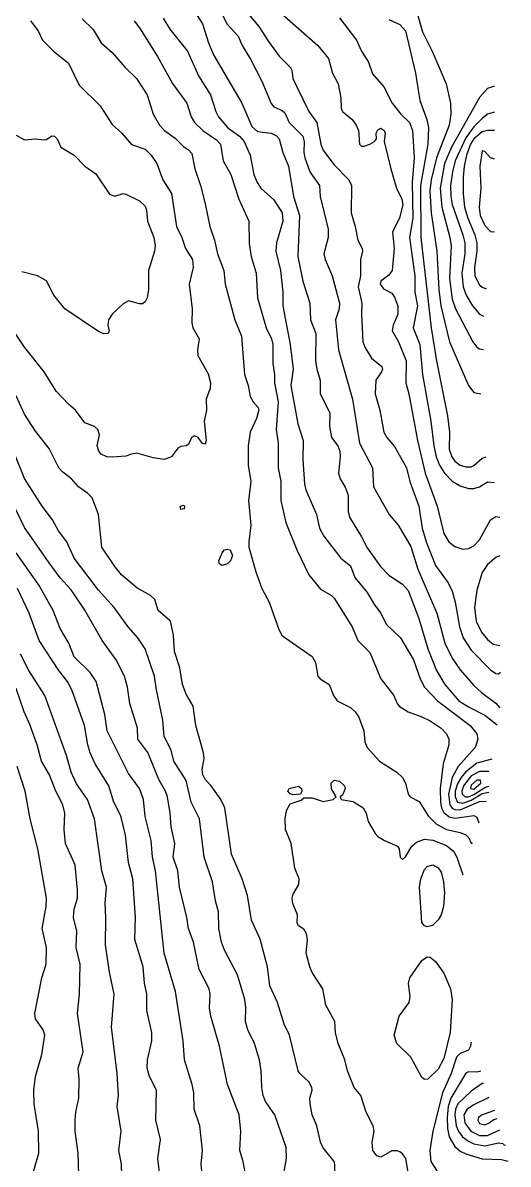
# Model space of a CAD drawing. Header units: inches. Extents: x 3311818 to 3313075, y 1372003 to 1372737.
# Drawn here: x 3313004 to 3313071.5, y 1372329.1 to 1372487.8 of the extents above; entities that cross this region are included whole.
import ezdxf

# ---------------------------------------------------------------- set-up
doc = ezdxf.new("R2010")
doc.units = ezdxf.units.IN
doc.header["$MEASUREMENT"] = 0

msp = doc.modelspace()

# ---------------------------------------------------------------- linework, layer by layer
for points, elevation in [([(3313057.96, 1372492.27), (3313059.59, 1372486.56), (3313060.91, 1372483.89), (3313062.88, 1372479.32), (3313063.45, 1372476.65), (3313063.49, 1372475.13), (3313063.26, 1372473.6), (3313061.52, 1372469.03), (3313060.77, 1372465.98), (3313060.6, 1372464.45), (3313060.76, 1372461.4), (3313061.57, 1372456.07), (3313061.83, 1372450.73), (3313062.11, 1372448.45), (3313063.34, 1372443.49), (3313065.95, 1372437.39), (3313066.72, 1372436.44), (3313067.68, 1372436.25)], 4481), ([(3313033.95, 1372490.72), (3313036.83, 1372487.32), (3313038.14, 1372485.23), (3313039.66, 1372483.17), (3313041.23, 1372481.61), (3313041.41, 1372481.22), (3313041.56, 1372480.08), (3313042.08, 1372478.94), (3313043.78, 1372475.51), (3313044.89, 1372473.98), (3313045.43, 1372470.93), (3313045.7, 1372470.17), (3313047.29, 1372468.08), (3313049.35, 1372465.98), (3313049.69, 1372465.22), (3313049.67, 1372461.4), (3313050.23, 1372459.5), (3313050.58, 1372457.59), (3313051.2, 1372456.45), (3313051.25, 1372456.07), (3313050.94, 1372454.93), (3313050.97, 1372452.64), (3313050.63, 1372451.11), (3313051.12, 1372448.83), (3313051.07, 1372447.3), (3313051.29, 1372443.49), (3313051.54, 1372442.73), (3313052.47, 1372441.2), (3313053.92, 1372440.06), (3313054, 1372439.68), (3313053.89, 1372439.3), (3313053.1, 1372438.16), (3313052.99, 1372436.25), (3313053.65, 1372433.96), (3313054.19, 1372430.91), (3313054.59, 1372430.15), (3313055.67, 1372428.91), (3313057.37, 1372425.96), (3313057.83, 1372424.05), (3313059.07, 1372420.62), (3313059.53, 1372417.57), (3313060.06, 1372415.67), (3313061.39, 1372412.37), (3313063.12, 1372409.95), (3313063.68, 1372408.81), (3313064.12, 1372407.28), (3313064.7, 1372403.85), (3313065.21, 1372402.33), (3313066.34, 1372400.61), (3313069.01, 1372397.87), (3313069.77, 1372397.37), (3313070.15, 1372397.33), (3313070.44, 1372397.56)], 4485), ([(3313027.48, 1372489.99), (3313028.99, 1372487.7), (3313029.8, 1372485.04), (3313030.52, 1372483.35), (3313034.44, 1372476.65), (3313035.85, 1372473.4), (3313036.61, 1372472.73), (3313038.52, 1372472.47), (3313039.28, 1372472.1), (3313039.66, 1372471.7), (3313040.16, 1372469.79), (3313040.95, 1372467.88), (3313041.65, 1372463.69), (3313042.46, 1372461.02), (3313042.23, 1372455.31), (3313042.94, 1372451.88), (3313043.9, 1372448.83), (3313043.99, 1372446.54), (3313044.74, 1372444.63), (3313044.68, 1372440.82), (3313044.86, 1372439.68), (3313045.34, 1372438.16), (3313045.32, 1372436.25), (3313046.7, 1372433.58), (3313046.64, 1372431.68), (3313046.91, 1372430.15), (3313047.79, 1372429.01), (3313048.09, 1372428.25), (3313048.14, 1372427.48), (3313047.89, 1372425.2), (3313048.1, 1372424.43), (3313048.81, 1372423.25), (3313049.23, 1372422.15), (3313049.22, 1372419.86), (3313049.43, 1372419.1), (3313051.1, 1372416.35), (3313051.86, 1372414.81), (3313053.72, 1372412.24), (3313054.91, 1372411.03), (3313056.81, 1372409.79), (3313057.58, 1372408.91), (3313059.08, 1372405), (3313060.32, 1372400.8), (3313061.53, 1372397.76), (3313062.66, 1372395.85), (3313064.64, 1372393.56), (3313065.96, 1372392.71), (3313068.25, 1372391.56), (3313069.96, 1372390.21)], 4487), ([(3313031.28, 1372489.8), (3313032.42, 1372487.62), (3313033.95, 1372485.98), (3313034.51, 1372484.65), (3313035.67, 1372482.75), (3313037.24, 1372479.7), (3313038.52, 1372476.59), (3313038.9, 1372476.16), (3313040.04, 1372475.64), (3313040.43, 1372475.31), (3313041.04, 1372473.98), (3313042.94, 1372472.08), (3313043.13, 1372471.31), (3313043.05, 1372469.79), (3313043.19, 1372469.03), (3313043.9, 1372467.12), (3313045.27, 1372465.22), (3313045.34, 1372463.69), (3313046.45, 1372459.12), (3313046.44, 1372457.97), (3313045.86, 1372455.69), (3313046.02, 1372454.93), (3313047.01, 1372452.64), (3313048.03, 1372448.83), (3313048, 1372448.07), (3313047.49, 1372446.54), (3313047.91, 1372442.35), (3313049.82, 1372435.49), (3313050.82, 1372429.39), (3313052.63, 1372425.96), (3313052.78, 1372423.29), (3313054.93, 1372419.48), (3313056.19, 1372417.96), (3313057.96, 1372415.03), (3313058.94, 1372411.86), (3313061.56, 1372405.76), (3313062.68, 1372401.57), (3313063.68, 1372399.47), (3313064.82, 1372397.85), (3313066.72, 1372395.69), (3313067.76, 1372394.71), (3313069.77, 1372393.24), (3313070.35, 1372392.6)], 4486), ([(3313039.66, 1372489.38), (3313045, 1372484.66), (3313046.52, 1372482.86), (3313047.04, 1372480.84), (3313047.83, 1372479.32), (3313048.21, 1372477.41), (3313048.25, 1372475.89), (3313048.43, 1372475.51), (3313049.78, 1372474.36), (3313050.36, 1372473.6), (3313050.65, 1372472.84), (3313050.82, 1372470.93), (3313051.1, 1372470.69), (3313051.48, 1372470.69), (3313052.24, 1372470.95), (3313052.88, 1372471.31), (3313053.16, 1372471.7), (3313053.15, 1372472.46), (3313053.38, 1372472.96), (3313053.77, 1372473.15), (3313054.26, 1372472.84), (3313054.36, 1372472.46), (3313054.24, 1372471.31), (3313055.16, 1372467.5), (3313055.94, 1372464.84), (3313056.71, 1372463.31), (3313056.82, 1372462.55), (3313056.37, 1372460.64), (3313055.39, 1372458.74), (3313055.64, 1372456.45), (3313055.36, 1372453.4), (3313054.91, 1372452.73), (3313053.77, 1372451.9), (3313053.69, 1372451.5), (3313054.15, 1372450.84), (3313055.29, 1372450.24), (3313055.67, 1372449.66), (3313056.14, 1372448.45), (3313056.13, 1372447.3), (3313055.49, 1372445.78), (3313055.35, 1372445.02), (3313056.25, 1372443.49), (3313057.31, 1372440.82), (3313057.27, 1372437.77), (3313057.69, 1372436.25), (3313058.88, 1372429.77), (3313059.93, 1372425.2), (3313061.59, 1372420.62), (3313062.53, 1372416.8), (3313063.23, 1372415.67), (3313064.06, 1372415), (3313065.2, 1372414.64), (3313065.96, 1372414.74), (3313066.72, 1372415.12), (3313067.49, 1372415.94), (3313069.04, 1372418.72), (3313069.77, 1372419.2), (3313070.35, 1372419.09)], 4484), ([(3313048.05, 1372488.49), (3313050.4, 1372485.42), (3313051.1, 1372483.89), (3313052.08, 1372482.37), (3313052.62, 1372480.73), (3313054.18, 1372478.94), (3313055.36, 1372476.65), (3313056.56, 1372475.13), (3313057.77, 1372473.98), (3313058.19, 1372472.84), (3313058.42, 1372469.03), (3313058.12, 1372465.6), (3313058.21, 1372460.64), (3313057.78, 1372457.97), (3313058.51, 1372452.64), (3313058.49, 1372450.35), (3313058.88, 1372448.45), (3313058.29, 1372445.4), (3313059.18, 1372443.11), (3313059.56, 1372438.92), (3313060.75, 1372432.44), (3313061.13, 1372429.01), (3313061.48, 1372427.48), (3313061.92, 1372426.34), (3313062.62, 1372425.2), (3313063.68, 1372424.11), (3313064.82, 1372423.43), (3313065.96, 1372423.09), (3313066.72, 1372423.08), (3313067.49, 1372423.29), (3313068.63, 1372424), (3313069.58, 1372423.89)], 4483), ([(3313005.05, 1372488.08), (3313006.12, 1372486.69), (3313006.74, 1372485.42), (3313008.26, 1372483.89), (3313010.32, 1372482.2), (3313011.84, 1372479.16), (3313014.75, 1372476.27), (3313016.41, 1372473.68), (3313017.77, 1372472.46), (3313019.08, 1372470.91), (3313020.99, 1372470.27), (3313021.82, 1372469.41), (3313022.62, 1372468.27), (3313023.46, 1372465.98), (3313024.65, 1372464.07), (3313025.35, 1372459.5), (3313026.1, 1372457.97), (3313026.59, 1372456.45), (3313027.59, 1372454.93), (3313027.67, 1372453.78), (3313027.1, 1372451.5), (3313027.55, 1372448.07), (3313027.47, 1372446.11), (3313027.64, 1372445.4), (3313028.52, 1372443.87), (3313028.3, 1372442.35), (3313028.35, 1372441.59), (3313029.75, 1372439), (3313030.09, 1372437.77), (3313030.03, 1372437.01), (3313029.47, 1372435.49), (3313029.54, 1372433.96), (3313029.2, 1372432.44), (3313029.5, 1372429.77), (3313029.37, 1372429.24), (3313028.99, 1372429.32), (3313028.38, 1372430.15), (3313027.85, 1372430.39), (3313027.43, 1372430.15), (3313027.09, 1372429.29), (3313026.74, 1372429.01), (3313025.94, 1372428.9), (3313025.56, 1372428.68), (3313024.65, 1372427.48)], 4491), ([(3313012.22, 1372488.35), (3313013.75, 1372486.87), (3313014.88, 1372485.04), (3313016.41, 1372483.67), (3313018.21, 1372481.61), (3313019.82, 1372480.08), (3313021.26, 1372477.79), (3313022.13, 1372475.13), (3313022.99, 1372473.6), (3313023.7, 1372472.84), (3313025.18, 1372471.8), (3313026.32, 1372470.63), (3313027.05, 1372470.17), (3313027.47, 1372469.63), (3313027.89, 1372467.5), (3313028.71, 1372465.22), (3313029.37, 1372462.65), (3313030, 1372459.5), (3313030.66, 1372457.59), (3313031.06, 1372455.69), (3313031.96, 1372453.4), (3313032.15, 1372451.5), (3313033.46, 1372446.54), (3313034.39, 1372444.25), (3313034.83, 1372438.92), (3313035.34, 1372437.39), (3313035.6, 1372435.87), (3313036, 1372435.11), (3313036.73, 1372434.34), (3313036.82, 1372433.96), (3313036.5, 1372432.82), (3313035.59, 1372430.91), (3313035.34, 1372429.01), (3313035.35, 1372426.34), (3313035.68, 1372424.05), (3313035.38, 1372421.39), (3313035.72, 1372417.96), (3313035.41, 1372415.67), (3313035.43, 1372414.91), (3313036.39, 1372411.48), (3313037.25, 1372409.19), (3313038.25, 1372407.28), (3313039.6, 1372403.47), (3313040.03, 1372402.71), (3313040.43, 1372402.35), (3313044.24, 1372399.73), (3313044.68, 1372398.9), (3313045.03, 1372396.99), (3313045.34, 1372396.61), (3313046.59, 1372395.85), (3313047.18, 1372394.32), (3313047.69, 1372393.56), (3313049.57, 1372392.61), (3313050.19, 1372392.04), (3313050.71, 1372391.28), (3313051.4, 1372389.37), (3313051.54, 1372387.85), (3313051.9, 1372387.08), (3313053.58, 1372385.18), (3313055.98, 1372383.65), (3313056.81, 1372382.89), (3313057.21, 1372382.13), (3313057.57, 1372380.6), (3313057.87, 1372380.22), (3313059.1, 1372379.55), (3313060.37, 1372377.55), (3313061.53, 1372376.41), (3313062.91, 1372375.67), (3313064.82, 1372375.26), (3313065.58, 1372374.95), (3313066.02, 1372374.51), (3313066.34, 1372373.79), (3313066.53, 1372373.79)], 4490), ([(3313019.46, 1372488.08), (3313020.23, 1372487.1), (3313022.73, 1372483.13), (3313024.8, 1372479.37), (3313026.8, 1372476.65), (3313027.39, 1372474.74), (3313027.85, 1372473.98), (3313029.03, 1372472.84), (3313030.9, 1372471.55), (3313031.48, 1372470.93), (3313031.84, 1372468.65), (3313032.91, 1372466.74), (3313034.01, 1372463.31), (3313035.43, 1372460.26), (3313035.47, 1372457.14), (3313035.75, 1372455.31), (3313036.42, 1372453.02), (3313036.63, 1372449.59), (3313037.84, 1372445.4), (3313038.57, 1372443.87), (3313038.77, 1372443.11), (3313038.75, 1372440.44), (3313038.98, 1372438.92), (3313038.97, 1372437.77), (3313039.49, 1372435.11), (3313039.2, 1372431.3), (3313039.49, 1372429.39), (3313039.49, 1372425.96), (3313039.89, 1372424.05), (3313039.89, 1372421.39), (3313040.56, 1372418.34), (3313042.1, 1372414.53), (3313043.78, 1372411.09), (3313045.38, 1372409.1), (3313046.91, 1372408.21), (3313047.29, 1372407.81), (3313049.8, 1372403.85), (3313050.59, 1372401.95), (3313052.24, 1372400.29), (3313053.78, 1372396.61), (3313055.6, 1372394.32), (3313056.03, 1372393.18), (3313056.35, 1372392.8), (3313057.58, 1372392.01), (3313059.48, 1372391.35), (3313060.63, 1372390.79), (3313062.15, 1372389.75), (3313062.91, 1372388.98), (3313063.23, 1372388.23), (3313063.23, 1372387.46), (3313062.44, 1372384.8), (3313062.03, 1372381.37), (3313062.06, 1372379.46), (3313062.21, 1372378.7), (3313062.53, 1372378.04), (3313063.29, 1372377.41), (3313064.06, 1372377.26), (3313066.72, 1372377.61), (3313067.11, 1372377.38), (3313067.4, 1372376.6)], 4489), ([(3313023.5, 1372488.47), (3313024.42, 1372486.93), (3313026.9, 1372483.89), (3313028.4, 1372480.46), (3313030.11, 1372477.79), (3313030.83, 1372475.51), (3313031.22, 1372474.74), (3313032.48, 1372473.22), (3313034.12, 1372472.08), (3313034.78, 1372471.31), (3313035.6, 1372469.41), (3313036.13, 1372466.74), (3313036.58, 1372465.6), (3313037.1, 1372464.84), (3313038.9, 1372463.21), (3313040.05, 1372461.4), (3313040.17, 1372460.26), (3313039.25, 1372457.21), (3313039.17, 1372456.07), (3313039.82, 1372453.4), (3313040.14, 1372450.35), (3313040.17, 1372448.45), (3313041.15, 1372443.11), (3313041.58, 1372439.68), (3313041.26, 1372437.39), (3313042.24, 1372432.06), (3313042.97, 1372429.77), (3313042.95, 1372427.1), (3313043.17, 1372423.67), (3313043.37, 1372422.91), (3313044.82, 1372419.48), (3313045.24, 1372417.57), (3313045.83, 1372416.43), (3313048.23, 1372413.38), (3313049.57, 1372412.34), (3313050.17, 1372410.71), (3313051.86, 1372408.64), (3313052.9, 1372406.9), (3313053.79, 1372405.76), (3313054.53, 1372404.23), (3313056.51, 1372402.33), (3313058.34, 1372399.24), (3313059.26, 1372396.61), (3313059.86, 1372395.46), (3313061.67, 1372393.56), (3313066.19, 1372390.13), (3313067.13, 1372388.99), (3313067.29, 1372388.23), (3313066.88, 1372387.08), (3313064.52, 1372384.42), (3313063.69, 1372382.89), (3313063.18, 1372380.6), (3313063.36, 1372379.08), (3313063.68, 1372378.65), (3313064.06, 1372378.44), (3313064.82, 1372378.42), (3313067.49, 1372379.58), (3313068.44, 1372379.59)], 4488), ([(3313054.91, 1372488.26), (3313056.43, 1372487.58), (3313057.2, 1372486.7), (3313058.61, 1372480.84), (3313059.21, 1372477.03), (3313060.18, 1372474.36), (3313060.42, 1372473.22), (3313060.3, 1372470.93), (3313059.31, 1372465.22), (3313059.36, 1372457.97), (3313060.78, 1372445.4), (3313061.5, 1372440.82), (3313063.06, 1372433.2), (3313063.31, 1372430.91), (3313063.29, 1372428.54), (3313063.64, 1372427.48), (3313064.06, 1372426.9), (3313064.82, 1372426.34), (3313065.58, 1372426.1), (3313066.34, 1372426.11), (3313066.72, 1372426.27), (3313067.87, 1372427.31), (3313068.44, 1372427.47)], 4482), ([(3313069.58, 1372479.02), (3313068.63, 1372478.69), (3313067.49, 1372477.43), (3313063.59, 1372470.55), (3313062.64, 1372468.27), (3313062.03, 1372464.84), (3313062.25, 1372462.17), (3313063.39, 1372457.97), (3313063.57, 1372456.83), (3313063.32, 1372452.26), (3313063.68, 1372449.42), (3313064.16, 1372448.07), (3313066.56, 1372443.49), (3313067.14, 1372442.73), (3313067.49, 1372442.48), (3313068.06, 1372442.42)], 4480), ([(3313069.58, 1372475.39), (3313068.63, 1372475.11), (3313067.87, 1372474.53), (3313066.72, 1372473.38), (3313065.58, 1372471.82), (3313064.12, 1372468.65), (3313063.74, 1372467.12), (3313063.48, 1372465.22), (3313063.51, 1372463.69), (3313063.71, 1372462.55), (3313065.2, 1372458.36), (3313065.44, 1372457.21), (3313065.44, 1372455.69), (3313065.02, 1372453.02), (3313065.23, 1372451.11), (3313065.64, 1372449.97), (3313066.53, 1372448.45), (3313067.49, 1372447.31), (3313068.06, 1372447.04)], 4479), ([(3313069.58, 1372472.83), (3313068.63, 1372472.85), (3313067.87, 1372472.67), (3313066.69, 1372471.7), (3313066.24, 1372470.93), (3313065.7, 1372469.41), (3313065.36, 1372467.88), (3313065.22, 1372466.36), (3313065.21, 1372464.07), (3313065.42, 1372462.17), (3313065.86, 1372460.64), (3313066.84, 1372458.36), (3313067.11, 1372457.21), (3313067.11, 1372456.07), (3313066.79, 1372453.78), (3313066.85, 1372452.64), (3313067.49, 1372451.41), (3313067.87, 1372451.07), (3313068.44, 1372450.85)], 4478), ([(3313003.07, 1372472.22), (3313004.22, 1372471.55), (3313005.74, 1372471.69), (3313006.89, 1372471.57), (3313007.27, 1372471.62), (3313008.03, 1372472.1), (3313008.41, 1372472.08), (3313008.78, 1372471.7), (3313009.28, 1372470.55), (3313011.11, 1372469.41), (3313012.62, 1372467.88), (3313014.13, 1372466.83), (3313016.03, 1372464), (3313016.8, 1372463.71), (3313017.94, 1372464.07), (3313018.32, 1372464.02), (3313020.23, 1372463.06), (3313020.99, 1372462.31), (3313021.2, 1372461.79), (3313021.31, 1372460.26), (3313022.22, 1372457.97), (3313022.4, 1372456.83), (3313022.31, 1372456.07), (3313021.48, 1372453.4), (3313021.45, 1372450.73), (3313021.26, 1372449.59), (3313020.99, 1372449.03), (3313020.61, 1372448.76), (3313020.23, 1372448.74), (3313018.7, 1372449.16), (3313017.94, 1372448.76), (3313016.42, 1372447.3), (3313015.9, 1372446.54), (3313015.8, 1372445.78), (3313016.01, 1372445.02), (3313015.86, 1372444.63)], 4492), ([(3313069.58, 1372468.88), (3313069.01, 1372469.05), (3313068.25, 1372469.95), (3313067.87, 1372470), (3313067.54, 1372467.88), (3313067.7, 1372464.84), (3313067.45, 1372462.17), (3313067.6, 1372461.02), (3313068.25, 1372459.62), (3313069.01, 1372458.82), (3313069.58, 1372458.75)], 4477), ([(3313015.86, 1372444.63), (3313015.27, 1372444.56), (3313014.51, 1372444.9), (3313009.81, 1372448.07), (3313008.29, 1372449.97), (3313007.27, 1372451.96), (3313006.01, 1372452.64), (3313003.84, 1372453.22)], 4492), ([(3313024.65, 1372427.48), (3313023.66, 1372427.11), (3313022.13, 1372427.33), (3313019.84, 1372427.97), (3313019.08, 1372427.87), (3313018.32, 1372427.55), (3313016.41, 1372427.42), (3313015.65, 1372427.49), (3313014.88, 1372427.86), (3313014.56, 1372428.25), (3313014.35, 1372429.01), (3313014.64, 1372430.53), (3313014.41, 1372431.3), (3313013.95, 1372431.68), (3313012.6, 1372432.22), (3313011.3, 1372433.96), (3313010.32, 1372434.8), (3313008.63, 1372436.63), (3313006.96, 1372439.3), (3313004.22, 1372442.71), (3313001.69, 1372446.54)], 4491), ([(3313047.4, 1372325.72), (3313047.39, 1372329.15), (3313047.27, 1372329.53), (3313045.76, 1372331.43), (3313045.38, 1372332.19), (3313044.86, 1372334.49), (3313044.24, 1372336.01), (3313043.97, 1372337.54), (3313043.92, 1372338.3), (3313044.25, 1372339.44), (3313044.2, 1372339.82), (3313043.78, 1372340.58), (3313042.51, 1372341.73), (3313042.29, 1372342.11), (3313041.09, 1372347.06), (3313040.33, 1372348.59), (3313039.39, 1372351.64), (3313038.32, 1372353.92), (3313038.02, 1372356.59), (3313037, 1372360.43), (3313035.78, 1372363.07), (3313035.24, 1372366.5), (3313034.48, 1372368.79), (3313032.99, 1372372.22), (3313032.09, 1372378.7), (3313031.52, 1372379.84), (3313030.2, 1372381.75), (3313029.37, 1372382.6), (3313029.01, 1372383.27), (3313028.92, 1372384.03), (3313029.19, 1372385.56), (3313029.13, 1372386.32), (3313028.05, 1372390.13), (3313027.69, 1372392.8), (3313026.7, 1372394.48), (3313026.18, 1372395.85), (3313025.81, 1372398.14), (3313025.06, 1372400.42), (3313024.92, 1372402.71), (3313024.51, 1372404.62), (3313022.79, 1372406.14), (3313022.36, 1372407.66), (3313021.75, 1372408.18), (3313019.84, 1372409.27), (3313017.7, 1372411.09), (3313016.8, 1372412.22), (3313014.97, 1372414.91), (3313014.49, 1372419.48), (3313013.64, 1372421.77), (3313012.98, 1372422.42), (3313011.72, 1372423.29), (3313010.74, 1372424.43), (3313009.55, 1372425.33), (3313008.98, 1372425.96), (3313007.63, 1372428.63), (3313005.74, 1372431.06), (3313004.22, 1372433.42), (3313003.07, 1372435.96)], 4490), ([(3313040.22, 1372327.63), (3313040.68, 1372329.91), (3313040.62, 1372331.44), (3313039.03, 1372336.01), (3313037.76, 1372337.84), (3313037.43, 1372338.68), (3313037.21, 1372339.82), (3313037.14, 1372342.11), (3313036.92, 1372343.63), (3313036.19, 1372345.92), (3313035.27, 1372347.83), (3313034.94, 1372348.97), (3313035.02, 1372350.88), (3313034.86, 1372352.02), (3313033.85, 1372355.45), (3313032.04, 1372358.89), (3313031.61, 1372360.02), (3313031.26, 1372361.93), (3313031.18, 1372364.22), (3313030.77, 1372365.74), (3313030.36, 1372368.41), (3313029.23, 1372371.84), (3313028.56, 1372377.17), (3313027.42, 1372379.46), (3313026.7, 1372382.46), (3313025.01, 1372385.18), (3313024.61, 1372386.7), (3313023.65, 1372388.61), (3313023.48, 1372390.89), (3313022.56, 1372395.09), (3313022.3, 1372396.99), (3313021.02, 1372400.8), (3313020, 1372402.33), (3313018.65, 1372403.85), (3313016.7, 1372406.52), (3313014.51, 1372408.93), (3313011.15, 1372413.38), (3313010.1, 1372415.67), (3313008.94, 1372417.19), (3313008.1, 1372418.72), (3313006.67, 1372420.62), (3313004.22, 1372424.45), (3313002.71, 1372428.25)], 4489), ([(3313035.47, 1372324.96), (3313034.62, 1372329.53), (3313034.17, 1372331.06), (3313034.31, 1372333.72), (3313034.07, 1372336.01), (3313032.43, 1372340.2), (3313031.33, 1372345.54), (3313030.13, 1372349.73), (3313029.95, 1372350.88), (3313030.04, 1372352.78), (3313029.89, 1372353.54), (3313028.51, 1372356.21), (3313027.74, 1372360.02), (3313027.04, 1372361.93), (3313026.81, 1372363.45), (3313025.8, 1372367.65), (3313025.53, 1372369.93), (3313024.9, 1372371.84), (3313025.13, 1372373.74), (3313024.63, 1372376.03), (3313024.5, 1372377.94), (3313024.1, 1372380.22), (3313023.83, 1372380.99), (3313022.97, 1372382.51), (3313021.37, 1372386.37), (3313019.99, 1372388.23), (3313019.94, 1372389.75), (3313018.87, 1372393.18), (3313018.53, 1372395.47), (3313018.12, 1372396.99), (3313016.98, 1372399.28), (3313015.02, 1372401.95), (3313012.6, 1372406.17), (3313010.7, 1372408.97), (3313009.17, 1372410.68), (3313007.65, 1372412.75), (3313004.22, 1372417.65), (3313002.98, 1372420.24)], 4488), ([(3313026.41, 1372420.24), (3313025.94, 1372420.17), (3313025.88, 1372420.62), (3313026.32, 1372420.77), (3313026.49, 1372420.62), (3313026.41, 1372420.24)], 4491), ([(3313029.3, 1372323.81), (3313028.77, 1372329.15), (3313028.97, 1372331.06), (3313028.61, 1372334.49), (3313027.84, 1372336.77), (3313027.76, 1372339.06), (3313027.56, 1372340.2), (3313026.47, 1372343.63), (3313026.31, 1372346.3), (3313025.22, 1372353.16), (3313023.65, 1372358.5), (3313022.43, 1372369.93), (3313022.03, 1372371.84), (3313021.83, 1372374.12), (3313020.99, 1372377.49), (3313020.78, 1372379.84), (3313020.2, 1372381.37), (3313018.7, 1372383.45), (3313015.72, 1372389.37), (3313015.37, 1372391.66), (3313014.17, 1372396.23), (3313013.37, 1372397.49), (3313011.11, 1372399.66), (3313010.38, 1372401.57), (3313009.17, 1372403.6), (3313008.21, 1372406.14), (3313006.27, 1372409.57), (3313003.06, 1372414.14)], 4487), ([(3313032.46, 1372412.62), (3313031.66, 1372412.38), (3313031.33, 1372412.62), (3313031.27, 1372413), (3313031.7, 1372414.14), (3313032.04, 1372414.53), (3313032.42, 1372414.66), (3313032.81, 1372414.53), (3313033.15, 1372413.76), (3313032.89, 1372413), (3313032.46, 1372412.62)], 4491), ([(3313070.35, 1372413.74), (3313069.77, 1372413.5), (3313068.63, 1372412.53), (3313067.87, 1372411.41), (3313067.11, 1372408.94), (3313066.79, 1372406.52), (3313067.05, 1372404.62), (3313067.78, 1372403.09), (3313068.63, 1372402.07), (3313069.39, 1372401.43), (3313070.35, 1372401.23)], 4484), ([(3313023.08, 1372327.25), (3313022.77, 1372329.91), (3313023.15, 1372332.58), (3313022.47, 1372335.25), (3313022.56, 1372339.44), (3313021.6, 1372341.35), (3313021.29, 1372342.49), (3313021.31, 1372343.63), (3313021.93, 1372346.3), (3313021.91, 1372347.45), (3313021.23, 1372350.49), (3313021.25, 1372352.78), (3313020.89, 1372354.31), (3313020.74, 1372356.59), (3313019.57, 1372360.4), (3313019.68, 1372363.45), (3313019.3, 1372368.79), (3313018.7, 1372371.08), (3313018.29, 1372374.89), (3313017.61, 1372377.55), (3313016.65, 1372379.46), (3313015.95, 1372381.75), (3313014.07, 1372384.8), (3313013.37, 1372386.34), (3313013.01, 1372387.46), (3313012.58, 1372390.13), (3313010.8, 1372395.09), (3313010.18, 1372396.23), (3313008.98, 1372397.76), (3313006.26, 1372401.95), (3313004.85, 1372405.76), (3313003.24, 1372409.19)], 4486), ([(3313017.94, 1372321.15), (3313017.72, 1372329.15), (3313017.34, 1372331.06), (3313017.65, 1372333.72), (3313017.12, 1372337.15), (3313017.3, 1372338.68), (3313017.13, 1372341.73), (3313016.3, 1372348.21), (3313016.71, 1372352.78), (3313016.05, 1372355.83), (3313015.47, 1372359.64), (3313015.55, 1372363.45), (3313015.43, 1372365.36), (3313015.61, 1372367.65), (3313014.96, 1372369.93), (3313013.96, 1372377.17), (3313012.97, 1372379.84), (3313011.46, 1372382.04), (3313010.7, 1372383.65), (3313010.05, 1372385.94), (3313007.07, 1372394.32), (3313004.82, 1372397.76), (3313003.67, 1372400.04)], 4485), ([(3313011.82, 1372326.1), (3313011.69, 1372330.68), (3313011.26, 1372333.72), (3313011.26, 1372335.25), (3313011.34, 1372336.39), (3313011.76, 1372338.3), (3313011.82, 1372340.97), (3313011.7, 1372342.49), (3313012.36, 1372344.78), (3313011.59, 1372350.11), (3313011.88, 1372352.78), (3313011.96, 1372356.97), (3313011.39, 1372359.26), (3313011.48, 1372361.55), (3313011.04, 1372363.45), (3313011.11, 1372364.6), (3313011.59, 1372366.12), (3313011.61, 1372367.26), (3313011.29, 1372370.69), (3313009.93, 1372373.74), (3313009.74, 1372375.65), (3313009.84, 1372377.94), (3313009.55, 1372379.08), (3313008.6, 1372380.99), (3313007.69, 1372383.27), (3313006.6, 1372385.18), (3313005.99, 1372387.46), (3313004.98, 1372390.28), (3313004.17, 1372392.04), (3313003.07, 1372395.29)], 4484), ([(3313069.2, 1372385.47), (3313067.11, 1372384.9), (3313065.58, 1372383.68), (3313064.93, 1372382.89), (3313064.44, 1372382), (3313064.13, 1372380.99), (3313064.1, 1372380.22), (3313064.44, 1372379.46), (3313065.2, 1372379.32), (3313066.34, 1372379.75), (3313067.87, 1372380.66), (3313068.82, 1372380.84)], 4487), ([(3313004.77, 1372325.72), (3313006.22, 1372330.68), (3313006.16, 1372333.72), (3313005.58, 1372337.54), (3313005.54, 1372339.44), (3313005.76, 1372341.35), (3313006.63, 1372344.4), (3313007.03, 1372347.06), (3313006.83, 1372347.83), (3313005.74, 1372349.33), (3313005.65, 1372350.11), (3313006.64, 1372355.07), (3313007.23, 1372356.97), (3313007.3, 1372359.26), (3313006.67, 1372361.93), (3313007.23, 1372364.98), (3313007.29, 1372366.12), (3313006.07, 1372372.98), (3313005.01, 1372377.17), (3313004.33, 1372380.99), (3313003.21, 1372384.42)], 4483), ([(3313057.58, 1372328.01), (3313057.26, 1372329.91), (3313056.81, 1372330.58), (3313056.43, 1372330.87), (3313056.05, 1372331.02), (3313055.29, 1372331.01), (3313053.77, 1372330.13), (3313053.21, 1372330.29), (3313052.67, 1372331.06), (3313052.55, 1372332.2), (3313052.84, 1372333.72), (3313052.7, 1372334.49), (3313051.75, 1372336.39), (3313051, 1372338.68), (3313050.05, 1372339.82), (3313049.14, 1372342.11), (3313048.79, 1372343.63), (3313047.83, 1372345.92), (3313047.48, 1372347.45), (3313047.37, 1372348.97), (3313046.15, 1372351.26), (3313045.7, 1372353.54), (3313044.24, 1372355.78), (3313043.91, 1372356.59), (3313043.4, 1372358.5), (3313043.57, 1372360.4), (3313043.46, 1372361.17), (3313043.09, 1372361.8), (3313042.33, 1372362.28), (3313042.14, 1372362.69), (3313042.17, 1372363.83), (3313041.54, 1372365.36), (3313041.45, 1372366.12), (3313041.57, 1372366.68), (3313042.39, 1372368.03), (3313042.43, 1372368.79), (3313041.81, 1372370.31), (3313041.32, 1372373.74), (3313040.53, 1372375.65), (3313040.48, 1372377.17), (3313040.68, 1372378.32), (3313041.19, 1372379.23), (3313042.71, 1372379.77), (3313043.09, 1372380.05), (3313044.24, 1372380.05), (3313045.76, 1372379.56), (3313047.17, 1372379.84), (3313047.56, 1372380.22), (3313046.91, 1372381.33), (3313046.87, 1372382.13), (3313047.29, 1372382.54), (3313048.05, 1372382.38), (3313048.73, 1372381.75), (3313048.8, 1372381.37), (3313048.43, 1372380.46), (3313048.14, 1372380.22), (3313048.24, 1372379.84), (3313049.95, 1372379.57), (3313051.3, 1372378.7), (3313051.74, 1372377.94), (3313052.02, 1372376.79), (3313053, 1372375.11), (3313053.38, 1372374.7), (3313054.31, 1372374.12), (3313056.09, 1372373.36), (3313056.31, 1372372.98), (3313056.46, 1372371.84), (3313056.81, 1372371.52), (3313057.2, 1372371.85), (3313058.09, 1372373.36), (3313058.72, 1372373.9), (3313059.86, 1372374.32), (3313061.01, 1372374.17), (3313062.91, 1372373.45), (3313063.94, 1372372.6), (3313064.34, 1372371.84), (3313065.18, 1372369.36)], 4491), ([(3313068.82, 1372383.73), (3313067.49, 1372383.74), (3313066.34, 1372383.11), (3313065.27, 1372381.75), (3313065.05, 1372380.99), (3313065.09, 1372380.6), (3313065.5, 1372380.22), (3313065.96, 1372380.23), (3313066.72, 1372380.54), (3313068.25, 1372381.52), (3313068.82, 1372381.68)], 4486), ([(3313066.72, 1372381.29), (3313067.7, 1372382.13), (3313067.64, 1372382.51), (3313067.11, 1372382.52), (3313066.34, 1372381.85), (3313066.23, 1372381.37), (3313066.72, 1372381.29)], 4485), ([(3313042.59, 1372380.6), (3313041.57, 1372380.5), (3313041.19, 1372380.63), (3313040.84, 1372380.99), (3313041.04, 1372381.37), (3313042.33, 1372381.68), (3313042.73, 1372381.37), (3313042.8, 1372380.99), (3313042.59, 1372380.6)], 4491), ([(3313060.96, 1372362.31), (3313060.24, 1372362.12), (3313059.86, 1372362.26), (3313059.48, 1372362.73), (3313059.17, 1372367.65), (3313059.32, 1372368.79), (3313059.86, 1372370.11), (3313060.24, 1372370.53), (3313061.01, 1372370.74), (3313061.77, 1372370.34), (3313062.15, 1372369.76), (3313062.49, 1372368.41), (3313062.62, 1372366.88), (3313062.49, 1372364.98), (3313062.18, 1372363.83), (3313061.77, 1372363.09), (3313060.96, 1372362.31)], 4492), ([(3313060.3, 1372340.97), (3313059.86, 1372340.91), (3313059.48, 1372341.17), (3313057.95, 1372344.01), (3313056.02, 1372345.92), (3313055.65, 1372347.06), (3313056.33, 1372349.73), (3313057.73, 1372351.64), (3313057.86, 1372352.4), (3313057.64, 1372354.31), (3313057.79, 1372355.07), (3313059.48, 1372357.44), (3313060.24, 1372357.98), (3313060.63, 1372357.94), (3313061.39, 1372357.34), (3313062.53, 1372355.71), (3313063.47, 1372353.54), (3313063.72, 1372352.02), (3313063.43, 1372347.45), (3313062.53, 1372343.82), (3313061.77, 1372342.37), (3313060.3, 1372340.97)], 4492), ([(3313066.33, 1372346.11), (3313066.27, 1372345.54), (3313065.96, 1372344.99), (3313064.82, 1372344.54), (3313064.32, 1372344.01), (3313063.58, 1372341.73), (3313062.36, 1372339.06), (3313061, 1372333.72), (3313060.59, 1372331.06), (3313060.74, 1372329.53), (3313061.77, 1372327.93)], 4491), ([(3313067.68, 1372342.08), (3313067.11, 1372341.94), (3313065.96, 1372341.96), (3313065.58, 1372341.79), (3313063.53, 1372338.3), (3313063.16, 1372337.15), (3313063, 1372335.63), (3313063.03, 1372334.11), (3313063.26, 1372332.96), (3313064.06, 1372331.6), (3313064.82, 1372330.97), (3313065.58, 1372330.57), (3313067.87, 1372329.89), (3313070.54, 1372329.81), (3313071.49, 1372329.57)], 4490), ([(3313068.06, 1372340.35), (3313067.87, 1372340.35), (3313066.34, 1372339.29), (3313064.5, 1372337.54), (3313064.18, 1372336.77), (3313064.07, 1372336.01), (3313064.26, 1372334.49), (3313064.57, 1372333.72), (3313065.14, 1372332.96), (3313065.96, 1372332.34), (3313066.72, 1372331.98), (3313068.25, 1372331.67), (3313070.15, 1372332.12), (3313070.73, 1372332.02)], 4489), ([(3313068.82, 1372338.41), (3313066.72, 1372337.4), (3313065.78, 1372336.77), (3313065.33, 1372336.01), (3313065.46, 1372334.87), (3313066.31, 1372333.72), (3313067.49, 1372333.12), (3313068.63, 1372333.13), (3313070.35, 1372333.92)], 4488), ([(3313069.58, 1372336.59), (3313067.87, 1372336.01), (3313067.36, 1372335.63), (3313067.26, 1372335.25), (3313067.49, 1372334.82), (3313068.25, 1372334.59), (3313068.86, 1372334.87), (3313069.39, 1372335.33), (3313069.96, 1372335.5)], 4487), ([(3313070.79, 1372332.01), (3313070.88, 1372331.82), (3313071.11, 1372331.79)], 4489)]:
    msp.add_lwpolyline(points, dxfattribs=dict(elevation=elevation))

doc.saveas('drawing.dxf')
